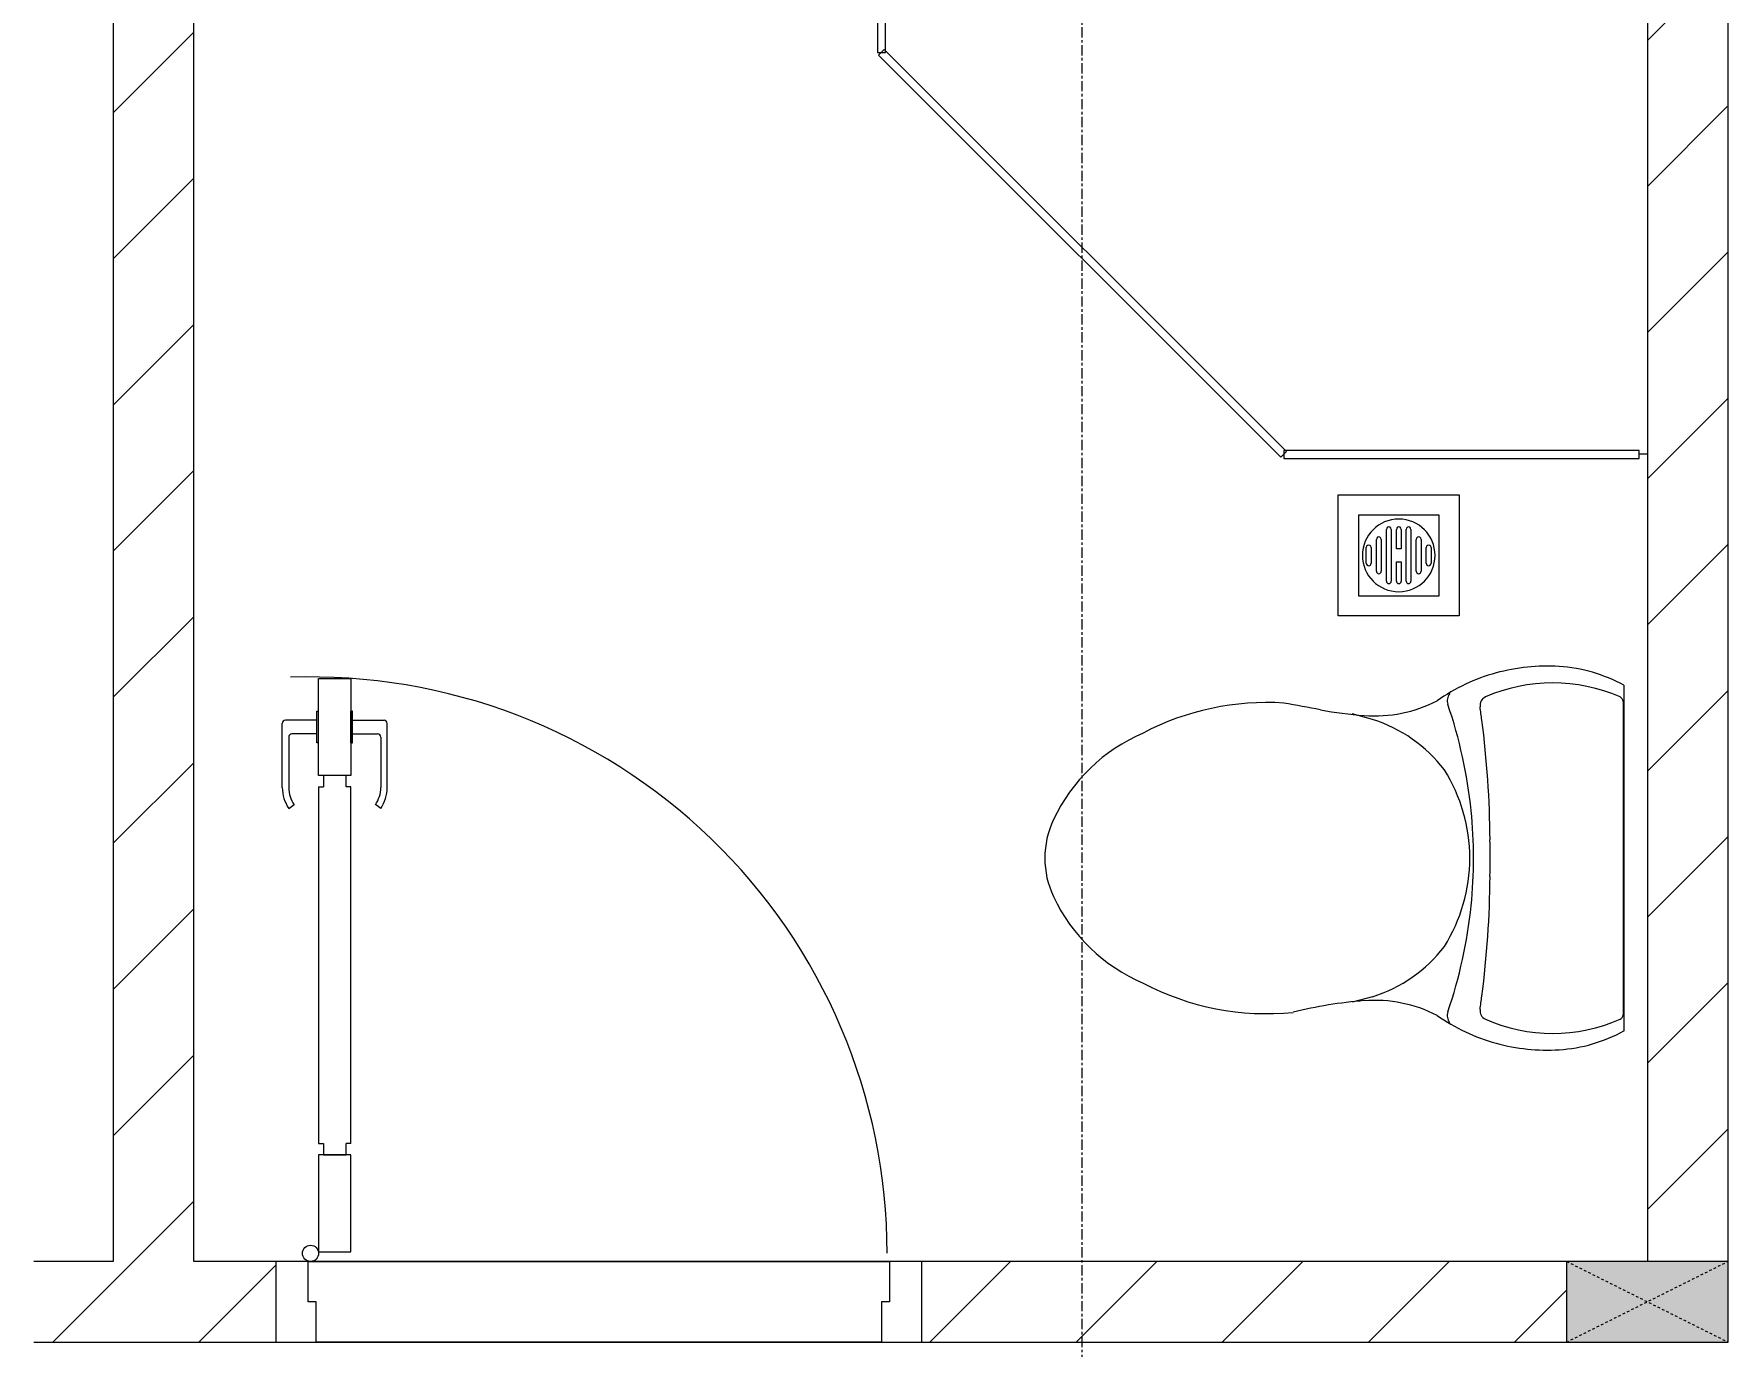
# Model space of a CAD drawing. Header units: millimetres. Extents: x 1591 to 239243, y -15958 to 82755.
# Drawn here: x 149553 to 151651, y 28832 to 30458 of the extents above; entities that cross this region are included whole.
import ezdxf

# ---------------------------------------------------------------- set-up
doc = ezdxf.new("R2010")
doc.units = ezdxf.units.MM
doc.linetypes.add('Dash_2_', pattern=[6, 3, -3])
doc.linetypes.add('Grid Line', pattern=[22.225, 12.7, -3.175, 3.175, -3.175])
for name, color, linetype, lineweight in [('0-1', 250, 'Continuous', 5), ('A-ANNO-DIMS', 211, 'Continuous', 9), ('A-ANNO-DIMS-160', 211, 'Continuous', 9), ('A-DETL-GENF-1', 9, 'Continuous', 9), ('A-DOOR-1', 254, 'Continuous', 9), ('A-DOOR-2', 9, 'Continuous', 9), ('A-FLOR-2', 9, 'Continuous', 9), ('A-GLAZ-CURT-1', 254, 'Continuous', 9), ('A-GLAZ-CURT-2', 9, 'Continuous', 9), ('A-WALL-1', 253, 'Continuous', 18), ('A-WALL-2', 9, 'Continuous', 9), ('A-WALL-PATT-1', 10, 'Continuous', 9), ('M-EQPM-1', 254, 'Continuous', 9), ('P-SANR-FIXT-1', 254, 'Continuous', 9), ('S-COLS', 52, 'Continuous', 9), ('S-COLS-4', 254, 'Continuous', 9), ('S-COLS-5', 253, 'Continuous', 18), ('S-COLS-HDLN-1', 9, 'Dash_2_', 9), ('S-GRID-1', 1, 'Grid Line', 9)]:
    doc.layers.add(name, color=color, linetype=linetype, lineweight=lineweight)
doc.styles.add('UTM Avo', font='UTM Avo.ttf', dxfattribs={"width": 0.9, "height": 400})
doc.dimstyles.new('1_Dim_chi_tiet_2_5', dxfattribs={"dimscale": 304.8, "dimtxt": 399.720379, "dimasz": 0.629921, "dimexe": 0.524934, "dimexo": 0.0625, "dimgap": 0.052493, "dimtad": 1, "dimdec": 0, "dimrnd": 5, "dimzin": 0, "dimdsep": 46, "dimtxsty": 'UTM Avo', "dimblk1": 'OBLIQUE', "dimblk2": 'OBLIQUE', "dimsah": 1, "dimcen": 0.09, "dimdle": 0.524934, "dimazin": 0, "dimtfac": 1, "dimtdec": 4, "dimtix": 1, "dimtmove": 0, "dimatfit": 3, "dimfxl": 1.049869, "dimfxlon": 1, "dimtvp": 1, "dimtolj": 1, "dimtzin": 0, "dimarcsym": 2})
pattern_1 = [(45, (0, 0), (-90.50967, 90.50967), [])]

# ---------------------------------------------------------------- blocks, each defined once
blk = doc.blocks.new('DOOR_CW_01 CANH MO-PANEL KINH - DIG_02-800x2200-CỬA NHÔM KÍNH-400864-TKCS_MB TẦNG 5')
at = {"layer": 'A-DETL-GENF-1'}
for p, q in [((-347, 772), (-307, 772)), ((-347, 652), (-347, 772)), ((-307, 772), (-307, 652)), ((-392, 637), (-392, 716.5)), ((-349, 720.5), (-388, 720.5)), ((-349, 731.8), (-347, 731.8)), ((-349, 692.2), (-349, 731.8)), ((-347, 692.2), (-347, 731.8)), ((-307, 692.2), (-307, 731.8)), ((-305, 731.8), (-307, 731.8)), ((-305, 692.2), (-305, 731.8)), ((-305, 720.5), (-266, 720.5)), ((-262, 637), (-262, 716.5)), ((-384, 699.5), (-384, 637)), ((-349, 703.5), (-380, 703.5)), ((-305, 703.5), (-274, 703.5)), ((-270, 699.5), (-270, 637)), ((-347, 692.2), (-349, 692.2)), ((-307, 692.2), (-305, 692.2)), ((-307, 652), (-347, 652)), ((-313, 652), (-341, 652)), ((-341, 652), (-341, 638)), ((-313, 638), (-313, 652)), ((-347, 638), (-341, 638)), ((-347, 638), (-347, 196)), ((-307, 638), (-313, 638)), ((-307, 196), (-307, 638)), ((-383.9, 611.2), (-377.3, 615.8)), ((-270.1, 611.2), (-276.7, 615.8)), ((-347, 196), (-341, 196)), ((-341, 196), (-341, 182)), ((-307, 196), (-313, 196)), ((-313, 182), (-313, 196)), ((-307, 182), (-347, 182)), ((-347, 182), (-347, 62)), ((-341, 182), (-313, 182)), ((-307, 62), (-307, 182)), ((-347, 62), (-307, 62))]:
    blk.add_line(p, q, dxfattribs=at)
blk.add_circle((-357, 60), 10, dxfattribs=at)
for centre, radius, start, end in [((-357, 60), 714, 360, 92), ((-388, 716.5), 4, 90, 180), ((-266, 716.5), 4, 0, 90), ((-380, 699.5), 4, 90, 180), ((-274, 699.5), 4, 0, 90), ((-347, 637), 45, 180, 215), ((-347, 637), 37, 180, 215), ((-307, 637), 37, 325, 0), ((-307, 637), 45, 325, 0)]:
    blk.add_arc(centre, radius, start, end, dxfattribs=at)
at = {"layer": 'A-DOOR-2'}
for p, q in [((-360, 50), (-400, 50)), ((-400, 50), (-400, -50)), ((-360, 0), (-360, 50)), ((-357, 50), (-332, 50)), ((400, 50), (360, 50)), ((360, 50), (360, 0)), ((400, -50), (400, 50)), ((-350, 0), (-360, 0)), ((-350, -50), (-350, 0)), ((360, 0), (350, 0)), ((350, 0), (350, -50)), ((-400, -50), (-350, -50)), ((350, -50), (400, -50))]:
    blk.add_line(p, q, dxfattribs=at)
blk = doc.blocks.new('TOILET - TOILET-400871-TKCS_MB TẦNG 5')
at = {"layer": 'P-SANR-FIXT-1'}
for p, q in [((-171.7, 330.3), (-178.6, 355.5)), ((171.7, 330.3), (178.6, 355.5)), ((214.2, 19), (-214.2, 19)), ((194, 19.9), (-194, 19.9))]:
    blk.add_line(p, q, dxfattribs=at)
for centre, radius, start, end in [((0, 624.4), 111.7, 64.7718, 115.2282), ((45.1, 528.6), 217.6, 115.2282, 156.7784), ((-45.1, 528.6), 217.6, 23.2216, 64.7718), ((137.1, 461.2), 329.8, 152.3122, 185.6513), ((-137.1, 461.2), 329.8, 356.3165, 27.6878), ((-719.2, 297.5), 544.3, 4.5441, 13.9464), ((-1948.3, 805.1), 2171.2, 349.1051, 350.319), ((719.2, 297.5), 544.3, 169.7121, 175.4559), ((-343.5, 327.4), 167.3, 332.62, 4.5441), ((343.5, 327.4), 167.3, 175.4559, 207.38), ((-0.4, 384), 179.5, 197.4036, 232.5964), ((0.4, 384), 179.5, 307.4036, 342.5964), ((-4, 115.7), 233.6, 144.7853, 164.7039), ((-195, 224.1), 13.8, 71.0073, 129.3276), ((0.6, 792.1), 586.9, 251.0073, 264.1678), ((0, 416), 206.1, 237.9268, 270), ((0, 416), 206.1, 270, 302.0732), ((-0.6, 792.1), 586.9, 275.8322, 288.9927), ((195, 224.1), 13.8, 50.6724, 108.9927), ((4, 115.7), 233.6, 15.2961, 35.2147), ((-9.8, 107.2), 207.3, 156.2862, 203.7138), ((-189.1, 185.5), 11.7, 82.4212, 154.5895), ((178.9, 2951.3), 2778.4, 262.4212, 262.7649), ((-14.3, 1400.4), 1215.6, 262.593, 269.6026), ((0, 786.7), 581.5, 264.1678, 275.8322), ((14.3, 1400.4), 1215.6, 270.3974, 277.407), ((-178.9, 2951.3), 2778.4, 277.2351, 277.5788), ((189.1, 185.5), 11.7, 25.4105, 97.5788), ((9.8, 107.2), 207.3, 336.2862, 23.7138), ((1.9, 114.1), 239.7, 164.7039, 183.5487), ((0, 3462.8), 3278, 269.6026, 270.3974), ((-1.9, 114.1), 239.7, 356.4513, 15.2961), ((-46.1, 111.1), 191.6, 183.5487, 208.7191), ((46.1, 111.1), 191.6, 331.2809, 356.4513), ((-193.7, 26.4), 6.48, 203.7138, 267.6832), ((193.7, 26.4), 6.48, 272.3168, 336.2862)]:
    blk.add_arc(centre, radius, start, end, dxfattribs=at)
blk = doc.blocks.new('THU NUOC - THU NUOC-455054-TKCS_MB TẦNG 5')
at = {"layer": 'M-EQPM-1'}
for p, q in [((-66.3, -70.6), (-66.3, 79.4)), ((-66.3, 79.4), (83.7, 79.4)), ((83.7, 79.4), (83.7, -70.6)), ((58.7, 54.4), (-41.3, 54.4)), ((-41.3, 54.4), (-41.3, -45.6)), ((-1.1, 44.5), (18.5, 44.5)), ((58.7, -45.6), (58.7, 54.4)), ((-11, 32.1), (28.5, 32.1)), ((28.5, 26.1), (-11, 26.1)), ((18.5, 38.5), (-1.1, 38.5)), ((-23.3, 19.6), (40.9, 19.6)), ((40.9, 13.6), (-23.3, 13.6)), ((-23.3, 7.2), (0.7, 7.2)), ((0.7, 1.2), (-23.3, 1.2)), ((0.7, 7.2), (0.7, 1.2)), ((16.7, 1.2), (16.7, 7.2)), ((16.7, 7.2), (40.9, 7.2)), ((40.9, 1.2), (16.7, 1.2)), ((-23.3, -4.8), (40.9, -4.8)), ((40.9, -10.8), (-23.3, -10.8)), ((-11, -17.3), (28.5, -17.3)), ((28.5, -23.3), (-11, -23.3)), ((-1.1, -29.6), (18.5, -29.6)), ((18.5, -35.6), (-1.1, -35.6)), ((-41.3, -45.6), (58.7, -45.6)), ((83.7, -70.6), (-66.3, -70.6))]:
    blk.add_line(p, q, dxfattribs=at)
for centre, radius, start, end in [((8.7, 4.4), 45, 0, 180), ((8.7, 4.4), 45, 360, 180), ((-1.1, 41.5), 3, 90, 270), ((18.5, 41.5), 3, 270, 90), ((-11, 29.1), 3, 90, 270), ((28.5, 29.1), 3, 270, 90), ((8.7, 4.4), 45, 180, 0), ((8.7, 4.4), 45, 180, 360), ((-23.3, 16.6), 3, 90, 270), ((-23.3, 4.2), 3, 90, 270), ((40.9, 16.6), 3, 270, 90), ((40.9, 4.2), 3, 270, 90), ((-23.3, -7.8), 3, 90, 270), ((-11, -20.3), 3, 90, 270), ((28.5, -20.3), 3, 270, 90), ((40.9, -7.8), 3, 270, 90), ((-1.1, -32.6), 3, 90, 270), ((18.5, -32.6), 3, 270, 90)]:
    blk.add_arc(centre, radius, start, end, dxfattribs=at)
blk = doc.blocks.new('System Panel - Glazed-901200-TKCS_MB TẦNG 5')
at = {"layer": 'A-GLAZ-CURT-2'}
for p, q in [((220.1, 5), (-220.1, 5)), ((-220.1, 5), (-220.1, -5)), ((220.1, -5), (220.1, 5)), ((-220.1, -5), (220.1, -5))]:
    blk.add_line(p, q, dxfattribs=at)
blk = doc.blocks.new('System Panel - Glazed-579637-TKCS_MB TẦNG 5')
at = {"layer": 'A-GLAZ-CURT-2'}
for p, q in [((352.2, 5), (-352.2, 5)), ((-352.2, 5), (-352.2, -5)), ((352.2, -5), (352.2, 5)), ((-352.2, -5), (352.2, -5))]:
    blk.add_line(p, q, dxfattribs=at)
blk = doc.blocks.new('System Panel - Glazed-992130-TKCS_MB TẦNG 5')
at = {"layer": 'A-GLAZ-CURT-2'}
for p, q in [((223.7, 5), (-223.7, 5)), ((-223.7, 5), (-223.7, -5)), ((223.7, -5), (223.7, 5)), ((-223.7, -5), (223.7, -5))]:
    blk.add_line(p, q, dxfattribs=at)
blk = doc.blocks.new('G1_SOF - BO TRU - 100x200-745959-TKCS_MB TẦNG 5')
at = {"layer": 'S-COLS'}
blk.add_hatch(color=256, dxfattribs=at).paths.add_polyline_path([(-50, 100), (-50, -100), (50, -100), (50, 100)])
at = {"layer": 'S-COLS-5'}
for p, q in [((50, 100), (-50, 100)), ((-50, 100), (-50, -100)), ((50, -100), (50, 100)), ((-50, -100), (50, -100))]:
    blk.add_line(p, q, dxfattribs=at)
at = {"layer": 'S-COLS-HDLN-1'}
for p, q in [((50, 100), (-50, -100)), ((-50, 100), (50, -100))]:
    blk.add_line(p, q, dxfattribs=at)
blk = doc.blocks.new('NCV_TKTC_TANG 5_rvt-1-TKCS_MB TẦNG 5')
at = {"layer": 'A-WALL-PATT-1'}
h = blk.add_hatch(dxfattribs=at)
h.set_pattern_fill('FP_1', color=256, style=0, pattern_type=2)
h.set_pattern_definition(pattern_1)
h.paths.add_polyline_path([(49552.6, 28936.9), (49652.6, 28936.9), (49650.9, 31236.9), (49552.6, 31236.9), (49552.6, 29021.1)])
h.paths.add_polyline_path([(49557.3, 31336.9), (49652.6, 31336.9), (49650.9, 33336.9), (49552.6, 33336.9), (49552.6, 31336.9)])
h = blk.add_hatch(dxfattribs=at)
h.set_pattern_fill('FP_1', color=256, style=0, pattern_type=2)
h.set_pattern_definition(pattern_1)
h.paths.add_polyline_path([(47693.1, 28936.9), (47752.6, 28936.9), (47752.6, 30886.9), (47652.6, 30886.9), (47653.6, 28936.9), (47658.2, 28936.9)])
h = blk.add_hatch(dxfattribs=at)
h.set_pattern_fill('FP_1', color=256, style=0, pattern_type=2)
h.set_pattern_definition(pattern_1)
h.paths.add_polyline_path([(44802.6, 28836.9), (44854.6, 28836.9), (44854.6, 28936.9), (44652.6, 28936.9), (44652.6, 28836.9)])
h.paths.add_polyline_path([(45754.6, 28836.9), (46152.6, 28836.9), (46152.6, 28936.9), (45754.6, 28936.9)])
h.paths.add_polyline_path([(47752.6, 28836.9), (47854.2, 28836.9), (47854.2, 28936.9), (47554.6, 28936.9), (47554.6, 28836.9), (47653.6, 28836.9)])
h.paths.add_polyline_path([(49452.6, 28836.9), (49452.6, 28936.9), (48654.2, 28936.9), (48654.2, 28836.9)])
h.paths.add_polyline_path([(46352.6, 28836.9), (46654.6, 28836.9), (46654.6, 28936.9), (46352.6, 28936.9), (46352.6, 28861.8)])
at = {"layer": 'A-FLOR-2'}
for p, q in [((49552.6, 29936.9), (49542.6, 29936.9)), ((48614.2, 28936.9), (47894.2, 28936.9)), ((48604.2, 28836.9), (47904.2, 28836.9)), ((47904.2, 28836.9), (48604.2, 28836.9))]:
    blk.add_line(p, q, dxfattribs=at)
at = {"layer": 'A-WALL-1'}
for p, q in [((49552.6, 31236.9), (49552.6, 28936.9)), ((49652.6, 28936.9), (49652.6, 31236.9)), ((47652.6, 30886.9), (47652.6, 28936.9)), ((47752.6, 28936.9), (47752.6, 30886.9)), ((47652.6, 28936.9), (47554.6, 28936.9)), ((47854.2, 28936.9), (47752.6, 28936.9)), ((49452.6, 28936.9), (48654.2, 28936.9)), ((47554.6, 28836.9), (47854.2, 28836.9)), ((48654.2, 28836.9), (49452.6, 28836.9))]:
    blk.add_line(p, q, dxfattribs=at)
at = {"layer": 'A-WALL-2'}
for p, q in [((47894.2, 28936.9), (48614.2, 28936.9)), ((48604.2, 28836.9), (47904.2, 28836.9))]:
    blk.add_line(p, q, dxfattribs=at)
at = {"layer": 'A-DOOR-1'}
blk.add_blockref('DOOR_CW_01 CANH MO-PANEL KINH - DIG_02-800x2200-CỬA NHÔM KÍNH-400864-TKCS_MB TẦNG 5', (48254.2, 28886.9), dxfattribs=at)
at = {"layer": 'A-GLAZ-CURT-1'}
for name, p, rotation in [('System Panel - Glazed-992130-TKCS_MB TẦNG 5', (48604.2, 30658.3), 90.00000000000037), ('System Panel - Glazed-579637-TKCS_MB TẦNG 5', (48853.2, 30185.6), 135.0000000000001), ('System Panel - Glazed-901200-TKCS_MB TẦNG 5', (49322.4, 29936.5), 180)]:
    blk.add_blockref(name, p, dxfattribs=dict(at, rotation=rotation))
at = {"layer": 'M-EQPM-1', "rotation": 89.99999999999955}
blk.add_blockref('THU NUOC - THU NUOC-455054-TKCS_MB TẦNG 5', (49249.1, 29802.8), dxfattribs=at)
at = {"layer": 'P-SANR-FIXT-1', "rotation": 90.00000000000053}
blk.add_blockref('TOILET - TOILET-400871-TKCS_MB TẦNG 5', (49542.6, 29436.5), dxfattribs=at)
at = {"layer": 'S-COLS-4', "rotation": 89.99999999999964}
blk.add_blockref('G1_SOF - BO TRU - 100x200-745959-TKCS_MB TẦNG 5', (49552.6, 28886.9), dxfattribs=at)
blk = doc.blocks.new('DIMBLOCK59-TKCS_MB TẦNG 5')
at = {"layer": 'A-ANNO-DIMS-160'}
for p, q in [((149442.6, 33496.9), (149442.6, 24576.9)), ((149762.6, 33336.9), (149282.6, 33336.9)), ((149442.6, 33336.9), (149762.6, 33336.9)), ((149762.6, 24736.9), (149282.6, 24736.9)), ((149442.6, 24736.9), (149762.6, 24736.9))]:
    blk.add_line(p, q, dxfattribs=at)
at = {"layer": 'A-ANNO-DIMS-160', "lineweight": 25}
for p, q in [((149442.6, 33336.9), (149346.6, 33432.9)), ((149442.6, 33336.9), (149538.6, 33240.9)), ((149442.6, 24736.9), (149346.6, 24832.9)), ((149442.6, 24736.9), (149538.6, 24640.9))]:
    blk.add_line(p, q, dxfattribs=at)
at = {"layer": 'A-ANNO-DIMS-160', "color": 0, "insert": (148922.9, 28489.2), "char_height": 400, "width": 1314.636, "attachment_point": 1, "rotation": 90, "line_spacing_factor": 1.110334, "style": 'UTM Avo'}
blk.add_mtext('8600', dxfattribs=at)
blk = doc.blocks.new('_Oblique')
at = {"color": 0, "linetype": 'ByBlock', "lineweight": -2}
blk.add_line((-0.5, -0.5), (0.5, 0.5), dxfattribs=at)

msp = doc.modelspace()

# ---------------------------------------------------------------- linework, layer by layer
at = {"layer": 'S-GRID-1'}
msp.add_line((150851.4, 19118.3), (150851.4, 76659.6), dxfattribs=at)

# ---------------------------------------------------------------- block references
at = {"layer": '0-1'}
msp.add_blockref('NCV_TKTC_TANG 5_rvt-1-TKCS_MB TẦNG 5', (101998.8, 0), dxfattribs=at)

# ---------------------------------------------------------------- dimensions: what is measured, and where the dimension line sits
at = {"layer": 'A-ANNO-DIMS'}
dim = msp.add_linear_dim(base=(149442.6, 24736.9), p1=(149762.6, 33336.9), p2=(149762.6, 24736.9), angle=90, dimstyle='1_Dim_chi_tiet_2_5', override={"dimpost": '<>', "dimfxl": 8600}, dxfattribs=at)
dim.commit()
dim.dimension.update_dxf_attribs({"geometry": 'DIMBLOCK59-TKCS_MB TẦNG 5', "text_midpoint": (149219.6, 29036.9)})

doc.saveas('drawing.dxf')
